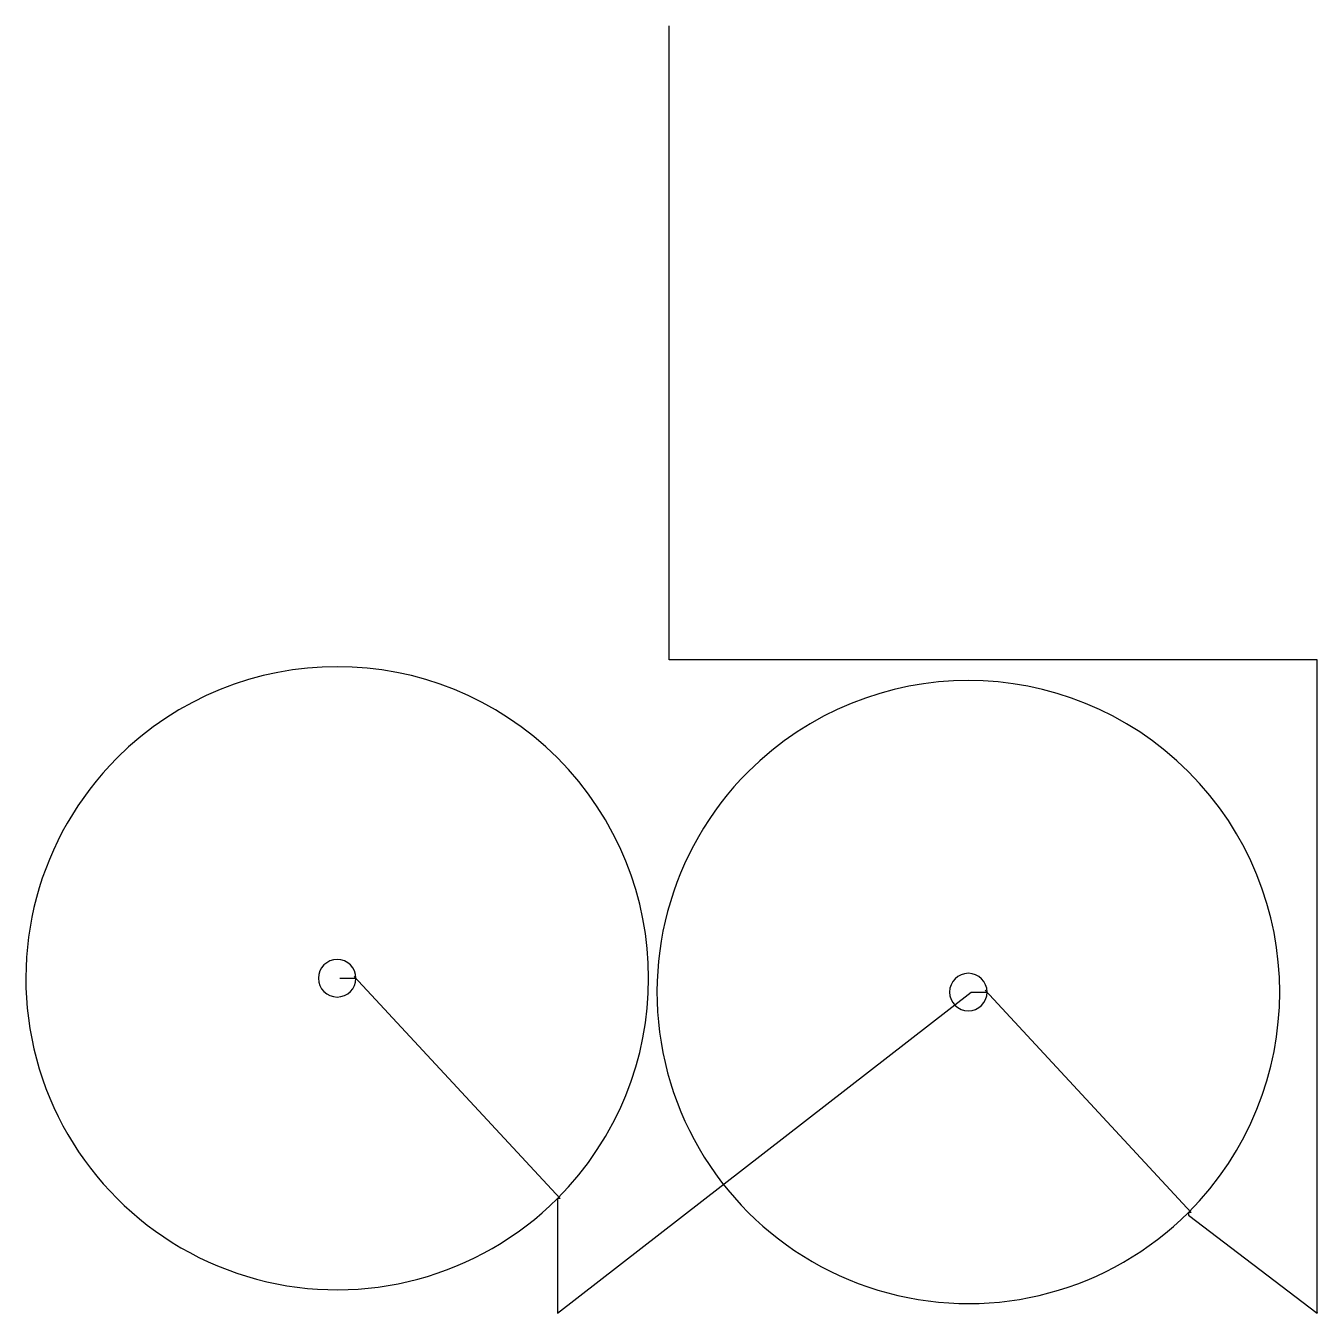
# Model space of a CAD drawing. Header units: metres. Extents: x 18 to 2426, y 0 to 2400.
import ezdxf

# ---------------------------------------------------------------- set-up
doc = ezdxf.new("R2010")
doc.units = ezdxf.units.M

msp = doc.modelspace()

# ---------------------------------------------------------------- linework, layer by layer
at = {"layer": 'TOOL_0'}
for p, q in [((1217.435, 2399.001), (1217.435, 2400.001)), ((1217.435, 1218.252), (1217.435, 2399.001)), ((2425.958, 1218.252), (1217.435, 1218.252)), ((2425.958, 1.001), (2425.958, 1218.252)), ((633.26, 624.373), (629.724, 627.909)), ((629.724, 627.909), (1013.911, 213.721)), ((603.26, 624.373), (633.26, 624.373)), ((1810.384, 598.629), (1806.848, 602.165)), ((1806.848, 602.165), (2191.036, 187.977)), ((1008.911, 0.001), (1780.384, 598.629)), ((1780.384, 598.629), (1810.384, 598.629)), ((1013.911, 213.721), (1008.911, 213.721)), ((1008.911, 213.721), (1008.911, 208.721)), ((1008.911, 208.721), (1008.911, 0.001)), ((2191.036, 187.977), (2186.036, 187.977)), ((2186.036, 187.977), (2186.036, 182.977)), ((2186.036, 182.977), (2425.958, 0.001)), ((2425.958, 0.001), (2425.958, 1.001)), ((2425.958, 1.001), (2425.958, 0.001)), ((2425.958, 0.001), (2425.958, 1.001))]:
    msp.add_line(p, q, dxfattribs=at)
for centre, radius, start, end in [((598.259, 624.374), 580.75, 314.99993, 134.999721), ((1775.384, 598.63), 580.75, 314.99993, 134.999721), ((598.259, 624.373), 580.75, 134.999651, 315), ((1775.384, 598.629), 580.75, 134.999651, 315), ((598.26, 624.373), 35, 0, 180), ((1775.384, 598.629), 35, 0, 180), ((598.26, 624.373), 35, 180, 0), ((1775.384, 598.629), 35, 180, 0)]:
    msp.add_arc(centre, radius, start, end, dxfattribs=at)

doc.saveas('drawing.dxf')
